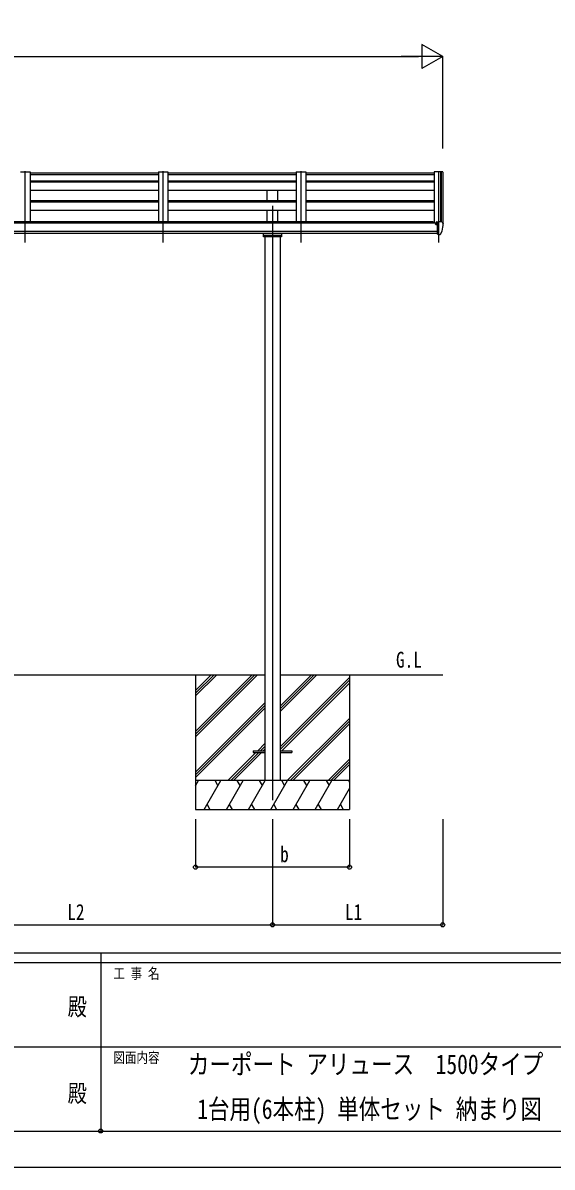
# Model space of a CAD drawing. Units: millimetres, scale not verified. Extents: x -10512 to 10512, y -7425 to 7425.
# Drawn here: x -416 to 2332, y -7425 to -1477 of the extents above; entities that cross this region are included whole.
import ezdxf
from ezdxf.enums import TextEntityAlignment as Align

# ---------------------------------------------------------------- set-up
doc = ezdxf.new("R2010")
doc.units = ezdxf.units.MM
doc.header["$LTSCALE"] = 40
doc.header["$PDMODE"] = 32
doc.header["$PDSIZE"] = 20
for name, color, linetype in [('0-2_USER1', 3, 'Continuous'), ('0-3_YKK_12', 2, 'Continuous'), ('0-4_YKK_13', 4, 'Continuous'), ('0-5_YKK_A1', 4, 'Continuous'), ('0-6_YKK_D', 6, 'Continuous'), ('0-7_YKK_ZWAK', 7, 'Continuous')]:
    doc.layers.add(name, color=color, linetype=linetype)
doc.styles.add('ＭＳ ゴシック', font='')
doc.styles.get('ＭＳ ゴシック').set_extended_font_data('MS Gothic')

msp = doc.modelspace()

# ---------------------------------------------------------------- linework, layer by layer
at = {"layer": '0-3_YKK_12'}
for p, q in [((-403.84, -2618.34), (-403.84, -2247.51)), ((312.16, -2618.34), (312.16, -2247.51)), ((1028.16, -2618.34), (1028.16, -2247.51)), ((1744.16, -2618.34), (1744.16, -2247.51)), ((880.16, -2429), (880.16, -5518.14))]:
    msp.add_line(p, q, dxfattribs=at)
at = {"layer": '0-4_YKK_13'}
for p, q in [((287.16, -2257.75), (-378.84, -2257.75)), ((1003.16, -2257.75), (337.16, -2257.75)), ((1719.16, -2257.75), (1053.16, -2257.75)), ((1727.66, -2515.32), (1727.66, -2518.32)), ((1742.66, -2514.16), (1728.66, -2514.21)), ((1732.16, -2514.2), (1732.16, -2512.3)), ((1732.66, -2524.39), (1732.36, -2524.39)), ((1733.19, -2524.39), (1732.66, -2524.39)), ((1732.99, -2511.88), (1742.66, -2511.16)), ((1737.66, -2519.2), (1744.16, -2518.81)), ((1742.66, -2510.39), (1744.16, -2510.39)), ((1742.66, -2510.39), (1742.66, -2516.56)), ((1744.16, -2577.97), (1744.16, -2509.47)), ((1759.25, -2510.04), (1763.32, -2515.84)), ((1766.16, -2518.84), (1766.16, -2519.47)), ((836.66, -2580.14), (923.66, -2580.14)), ((1737.66, -2574.77), (1743.16, -2574.77)), ((1743.66, -2575.77), (1743.16, -2574.77)), ((1744.16, -2575.77), (1743.66, -2575.77)), ((1745.66, -2577.88), (1744.16, -2577.97)), ((1745.66, -2577.88), (1749.37, -2577.65)), ((1751.79, -2576.16), (1761.53, -2560.78)), ((780.16, -5261.24), (780.16, -5270.24)), ((780.16, -5261.24), (840.66, -5261.24)), ((780.16, -5270.24), (840.66, -5270.24)), ((919.66, -5261.24), (980.16, -5261.24)), ((919.66, -5270.24), (980.16, -5270.24)), ((980.16, -5261.24), (980.16, -5270.24))]:
    msp.add_line(p, q, dxfattribs=at)
for points in [[(1727.66, -2522.77), (1727.66, -2524.39), (1727.19, -2524.39)], [(1732.36, -2523.2), (1732.36, -2524.39), (1727.66, -2524.39)], [(1732.99, -2511.88), (1732.82, -2511.9), (1732.66, -2511.93), (1732.52, -2511.98), (1732.4, -2512.03), (1732.3, -2512.09), (1732.22, -2512.16), (1732.18, -2512.23), (1732.16, -2512.3)], [(1737.66, -2574.77), (1737.66, -2516.56), (1742.66, -2516.56)], [(1744.16, -2509.47), (1756.16, -2509.47), (1758.49, -2509.61)], [(926.66, -2571.73), (926.66, -2589.4), (833.66, -2589.4), (833.66, -2571.73)], [(1744.16, -2564.08), (1741, -2563.67), (1737.66, -2563.24)]]:
    msp.add_lwpolyline(points, dxfattribs=at)
for centre, radius, start, end in [((1730.16, -2524.39), 2.5, 28.35764, 180), ((1730.16, -2524.39), 2.5, 0, 28.35764), ((1758.43, -2510.61), 1, 35, 86.5), ((1573.67, -2519.47), 192.49, 347.8767, 359.9992), ((1763.16, -2518.84), 3, 0, 87), ((1749.19, -2574.66), 3, 273.5, 330), ((1758.93, -2559.28), 3, 330, 348.16652)]:
    msp.add_arc(centre, radius, start, end, dxfattribs=at)
msp.add_ellipse((1728.66, -2515.32), major_axis=(0.02, 1.1), ratio=0.906239, start_param=0.0206394, end_param=1.5914357, dxfattribs=at)
at = {"layer": '0-5_YKK_A1'}
for p, q in [((-428.84, -2251.66), (-378.84, -2251.66)), ((-378.84, -2251.66), (-378.84, -2511.9)), ((287.16, -2251.66), (287.16, -2511.9)), ((287.16, -2251.66), (337.16, -2251.66)), ((337.16, -2251.66), (337.16, -2511.9)), ((1003.16, -2251.66), (1003.16, -2511.9)), ((1003.16, -2251.66), (1053.16, -2251.66)), ((1053.16, -2251.66), (1053.16, -2511.9)), ((1719.16, -2251.66), (1719.16, -2518.32)), ((1755.08, -2251.87), (1754.46, -2253.49)), ((1755.16, -2251.75), (1755.16, -2509.47)), ((1763.21, -2252.08), (1755.38, -2251.67)), ((1764.15, -2252.96), (1764.16, -2516.01)), ((-378.84, -2264.66), (287.16, -2264.66)), ((-378.84, -2299.11), (287.16, -2299.11)), ((-378.84, -2303.19), (287.16, -2303.19)), ((337.16, -2264.66), (1003.16, -2264.66)), ((337.16, -2299.11), (1003.16, -2299.11)), ((337.16, -2303.19), (1003.16, -2303.19)), ((1053.16, -2264.66), (1719.16, -2264.66)), ((1053.16, -2299.11), (1719.16, -2299.11)), ((1053.16, -2303.19), (1719.16, -2303.19)), ((-378.84, -2347.61), (287.16, -2347.61)), ((337.16, -2347.61), (1003.16, -2347.61)), ((852.66, -2400.95), (852.66, -2347.61)), ((907.66, -2400.95), (907.66, -2347.61)), ((1053.16, -2347.61), (1719.16, -2347.61)), ((-378.84, -2400.95), (287.16, -2400.95)), ((-378.84, -2407.74), (287.16, -2407.74)), ((337.16, -2400.95), (1003.16, -2400.95)), ((337.16, -2407.74), (1003.16, -2407.74)), ((1053.16, -2400.95), (1719.16, -2400.95)), ((1053.16, -2407.74), (1719.16, -2407.74)), ((-378.84, -2451.29), (287.16, -2451.29)), ((337.16, -2451.29), (1003.16, -2451.29)), ((852.66, -2511.9), (852.66, -2451.29)), ((907.66, -2511.9), (907.66, -2451.29)), ((1053.16, -2451.29), (1719.16, -2451.29)), ((1737.66, -2518.32), (-3977.34, -2518.32)), ((1714.16, -2511.9), (-3953.84, -2511.9)), ((1714.16, -2518.32), (1714.16, -2511.9)), ((-3977.34, -2559.83), (1737.66, -2559.83)), ((1737.66, -2571.75), (-3977.34, -2571.66)), ((840.66, -2589.4), (840.66, -5415.74)), ((919.66, -2589.4), (919.66, -5415.74)), ((-1080.34, -4865.74), (840.66, -4865.74)), ((480.16, -4865.74), (480.16, -5565.73)), ((480.16, -5159.91), (774.34, -4865.74)), ((480.16, -5174.05), (788.48, -4865.74)), ((480.16, -5188.2), (802.63, -4865.74)), ((480.16, -4976.07), (590.49, -4865.74)), ((480.16, -4961.92), (576.35, -4865.74)), ((480.16, -4947.78), (562.21, -4865.74)), ((919.66, -4865.74), (1764.16, -4865.74)), ((919.66, -5057.07), (1110.99, -4865.74)), ((919.66, -5042.92), (1096.85, -4865.74)), ((919.66, -5028.78), (1082.71, -4865.74)), ((1280.16, -4865.74), (1280.16, -5565.73)), ((919.66, -5240.91), (1280.16, -4880.41)), ((919.66, -5255.05), (1280.16, -4894.56)), ((927.62, -5261.24), (1280.16, -4908.7)), ((480.16, -5372.04), (840.66, -5011.55)), ((480.16, -5386.19), (840.66, -5025.69)), ((480.16, -5400.33), (840.66, -5039.83)), ((956.97, -5415.73), (1280.16, -5092.55)), ((971.11, -5415.73), (1280.16, -5106.69)), ((985.26, -5415.73), (1280.16, -5120.83)), ((803.1, -5261.24), (840.66, -5223.68)), ((648.6, -5415.73), (794.1, -5270.24)), ((662.75, -5415.73), (808.25, -5270.24)), ((676.89, -5415.73), (822.39, -5270.24)), ((817.25, -5261.24), (840.66, -5237.82)), ((831.39, -5261.24), (840.66, -5251.96)), ((1169.1, -5415.73), (1280.16, -5304.68)), ((1183.25, -5415.73), (1280.16, -5318.82)), ((1197.39, -5415.73), (1280.16, -5332.96)), ((1280.16, -5415.73), (480.16, -5415.73)), ((480.16, -5443.24), (496.04, -5415.73)), ((524.91, -5565.73), (611.51, -5415.73)), ((596.51, -5441.72), (581.51, -5415.73)), ((640.38, -5565.73), (726.98, -5415.73)), ((711.98, -5441.72), (696.98, -5415.73)), ((755.85, -5565.73), (842.45, -5415.73)), ((827.45, -5441.72), (812.45, -5415.73)), ((871.32, -5565.73), (957.92, -5415.73)), ((942.92, -5441.72), (927.92, -5415.73)), ((986.79, -5565.73), (1073.39, -5415.73)), ((1058.39, -5441.72), (1043.39, -5415.73)), ((1102.26, -5565.73), (1188.86, -5415.73)), ((1158.86, -5415.73), (1173.86, -5441.72)), ((1217.73, -5565.73), (1280.16, -5457.6)), ((1274.33, -5415.73), (1280.16, -5425.83)), ((480.16, -5565.73), (1280.16, -5565.73)), ((539.91, -5539.76), (554.91, -5565.73)), ((655.38, -5539.76), (670.38, -5565.73)), ((770.85, -5539.75), (785.85, -5565.73)), ((886.32, -5539.75), (901.32, -5565.73)), ((1001.79, -5539.76), (1016.79, -5565.73)), ((1117.26, -5539.76), (1132.26, -5565.73)), ((1232.73, -5539.76), (1247.73, -5565.73))]:
    msp.add_line(p, q, dxfattribs=at)
msp.add_lwpolyline([(1754.46, -2509.47), (1754.46, -2251.66), (1719.16, -2251.66)], dxfattribs=at)
msp.add_circle((1730.19, -2524.39), 3, dxfattribs=at)
for centre, radius, start, end in [((1755.36, -2251.97), 0.3, 86.98858, 159), ((1763.16, -2253.08), 1, 6.67014, 87)]:
    msp.add_arc(centre, radius, start, end, dxfattribs=at)
at = {"layer": '0-6_YKK_D'}
for p, q in [((1764.16, -1651.66), (1655.91, -1589.16)), ((1655.91, -1589.16), (1655.91, -1714.16)), ((-3878.84, -1651.66), (1639.16, -1651.66)), ((1764.16, -1651.66), (1547.66, -1651.66)), ((1764.16, -1651.66), (1655.91, -1714.16)), ((1764.16, -2130.47), (1764.16, -1650.66)), ((480.16, -5615.73), (480.16, -5866.73)), ((880.16, -5615.73), (880.16, -6166.73)), ((880.16, -5616.73), (880.16, -6166.73)), ((1280.16, -5615.73), (1280.16, -5866.73)), ((1764.16, -5615.73), (1764.16, -6166.73)), ((1280.16, -5865.73), (480.16, -5865.73)), ((-1119.84, -6165.73), (880.16, -6165.73)), ((880.16, -6165.73), (1764.16, -6165.73))]:
    msp.add_line(p, q, dxfattribs=at)
for centre in [(480.16, -5865.73), (1280.16, -5865.73), (880.16, -6165.73), (880.16, -6165.73), (1764.16, -6165.73)]:
    msp.add_circle(centre, 10.62, dxfattribs=at)
at = {"layer": '0-7_YKK_ZWAK'}
for p, q in [((9737.55, -6312.5), (-9762.45, -6312.5)), ((-12.45, -6362.5), (-3262.45, -6362.5)), ((-12.45, -6312.5), (-12.45, -7237.5)), ((3237.55, -6362.5), (-12.45, -6362.5)), ((-3243.7, -6800), (-12.45, -6800)), ((-12.45, -6800), (3237.55, -6800)), ((-3262.45, -7237.5), (-12.45, -7237.5)), ((-12.45, -7237.5), (3237.55, -7237.5))]:
    msp.add_line(p, q, dxfattribs=at)
msp.add_lwpolyline([(-10512.5, -7425), (10512.5, -7425), (10512.5, 7425), (-10512.5, 7425)], close=True, dxfattribs=at)
msp.add_point((-12.45, -7237.5), dxfattribs=at)

# ---------------------------------------------------------------- texts
at = {"layer": '0-2_USER1', "style": 'ＭＳ ゴシック', "width": 0.8}
for s, height, p in [('G.L', 82.48, (1521.5, -4853.5)), ('カーポート アリュース  1500タイプ', 102.6, (440.28, -6972.08)), ('1台用(6本柱) 単体セット 納まり図', 102.6, (488.82, -7205.42))]:
    msp.add_text(s, height=height, dxfattribs=at).set_placement(p, align=Align.BOTTOM_LEFT)
at = {"layer": '0-6_YKK_D', "style": 'ＭＳ ゴシック', "width": 0.8}
for s, p in [('b', (919.46, -5864.73)), ('L2', (-185.84, -6164.73)), ('L1', (1256.16, -6164.73))]:
    msp.add_text(s, height=82.48, dxfattribs=at).set_placement(p, align=Align.BOTTOM_LEFT)
at = {"layer": '0-7_YKK_ZWAK', "style": 'ＭＳ ゴシック', "width": 0.8}
for s, height, p in [('工 事 名', 54.99, (53.17, -6462.5)), ('殿', 91.64, (-184.17, -6664.58)), ('図面内容', 54.99, (53.17, -6900)), ('殿', 91.64, (-184.17, -7114.58))]:
    msp.add_text(s, height=height, dxfattribs=at).set_placement(p, align=Align.BOTTOM_LEFT)

doc.saveas('drawing.dxf')
